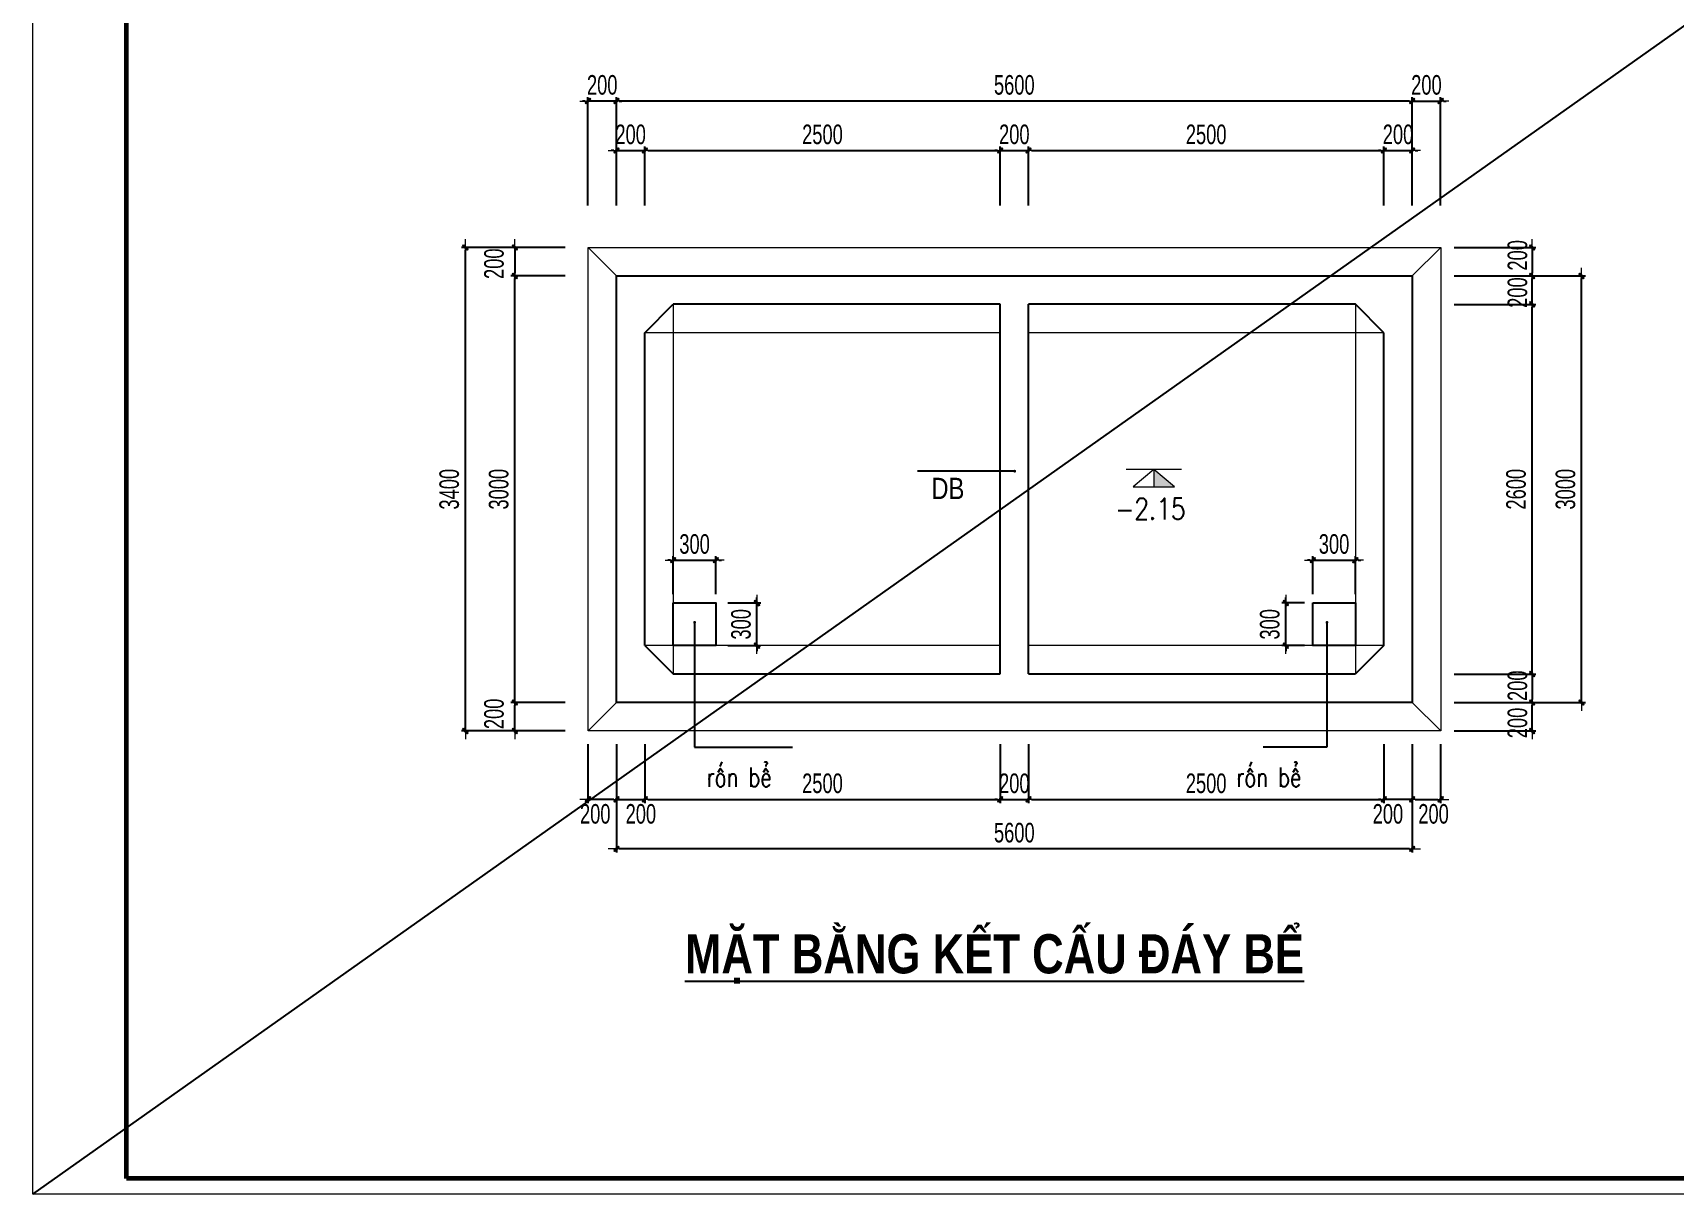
# Model space of a CAD drawing. Header units: millimetres. Extents: x 105214 to 359741, y -482084 to -322745.
# Drawn here: x 244241 to 255791, y -478817 to -470649 of the extents above; entities that cross this region are included whole.
import ezdxf
from ezdxf.enums import TextEntityAlignment as Align

# ---------------------------------------------------------------- set-up
doc = ezdxf.new("R2010")
doc.units = ezdxf.units.MM
doc.header["$LTSCALE"] = 20
doc.header["$MEASUREMENT"] = 0
doc.header["$PDMODE"] = 32
doc.layers.get('Defpoints').update_dxf_attribs({"color": 1})
doc.layers.add('KCS_Plotter', color=11, linetype='Continuous', plot=False)
doc.layers.add('Khungten_LCDI', color=7, linetype='Continuous')
for name, color, linetype, lineweight in [('LC Dim', 8, 'Continuous', 18), ('LC Net manh', 16, 'Continuous', 5), ('LC Net thay', 7, 'Continuous', 25), ('LC Text1', 3, 'Continuous', 20), ('LC Text2', 7, 'Continuous', 25)]:
    doc.layers.add(name, color=color, linetype=linetype, lineweight=lineweight)
doc.styles.add('HOATBIF', font='hoatbif.shx', dxfattribs={"width": 0.7})
doc.styles.add('Khungten', font='VHAVAN.TTF', dxfattribs={"width": 0.9, "height": 5000})
doc.styles.add('LC 1', font='VHAVANB.TTF')
doc.styles.add('LC 3', font='vnsimli.shx', dxfattribs={"width": 0.75})
doc.styles.add('LC3', font='VHARIALB.TTF', dxfattribs={"width": 0.8})
doc.styles.add('T1', font='Vnsimli.shx', dxfattribs={"width": 0.8})
doc.styles.add('T2', font='VHARIAL.TTF', dxfattribs={"width": 0.8})
doc.styles.add('Title', font='VHBLACK.TTF', dxfattribs={"width": 0.8})
doc.dimstyles.new('MONG', dxfattribs={"dimscale": 50, "dimtxt": 2.5, "dimasz": 0.35, "dimexe": 0.5, "dimexo": 0, "dimgap": 0.8, "dimtad": 1, "dimdec": 0, "dimzin": 0, "dimdsep": 46, "dimtxsty": 'HOATBIF', "dimblk1": 'DOT', "dimblk2": 'DOT', "dimsah": 1, "dimcen": -1, "dimdle": 1, "dimclrd": 256, "dimclre": 256, "dimclrt": 4, "dimadec": 3, "dimazin": 2, "dimtfac": 0.333333, "dimtdec": 0, "dimtix": 1, "dimtmove": 2, "dimatfit": 3, "dimldrblk": 'DOT', "dimfxl": 1, "dimtvp": 0.833333, "dimtolj": 1, "dimtzin": 0, "dimarcsym": 0})

# ---------------------------------------------------------------- blocks, each defined once
blk = doc.blocks.new('lcdi fix')
at = {"layer": 'Defpoints', "lineweight": 0}
blk.add_lwpolyline([(-1200, -14850), (-1200, 14850), (40800, 14850), (40800, -14850)], close=True, dxfattribs=at)
at = {"layer": 'Khungten_LCDI', "color": 5, "lineweight": 60}
blk.add_lwpolyline([(0, -14650), (0, 14650), (40600, 14650), (40600, -14650)], close=True, dxfattribs=at)
at = {"color": 7, "style": 'Khungten', "width": 0.8}
for tag, p in [('REVISION', (39499, -10746)), ('NGAYHT', (39546, -11609))]:
    blk.add_attdef(tag, text='', height=200, dxfattribs=at).set_placement(p, align=Align.CENTER)
at = {"layer": 'LC Text1', "style": 'Title', "width": 1.485915}
for tag, p, p2 in [('TENBANVE1', (36913, -8886), (40339, -8886)), ('TENBANVE2', (36913, -9562), (40339, -9562))]:
    blk.add_attdef(tag, text='', height=250, dxfattribs=at).set_placement(p, p2, align=Align.FIT)
at = {"layer": 'LC Text1', "style": 'Title', "width": 0.7}
blk.add_attdef('SOBANVE', text='', height=250, dxfattribs=at).set_placement((39562, -13896), align=Align.CENTER)
blk = doc.blocks.new('TIEUDE1')
at = {"layer": 'LC Text2', "color": 7, "style": 'LC 1'}
blk.add_attdef('TIªU§Ò', text='', height=5, dxfattribs=at).set_placement((0, 0), align=Align.BOTTOM_CENTER)
blk.add_attdef('TL', text='', height=3, dxfattribs=at).set_placement((0, -2), align=Align.TOP_CENTER)
blk = doc.blocks.new('DOT')
at = {"layer": 'LC Dim'}
blk.add_line((-3, 0), (3, 0), dxfattribs=at)
at = {"layer": 'LC Dim', "color": 4}
blk.add_line((-1, -1), (1, 1), dxfattribs=at)
blk.add_lwpolyline([(0.5, 1), (-1, -0.5), (-0.5, -1), (1, 0.5)], close=True, dxfattribs=at)
blk = doc.blocks.new('*D457')
at = {"layer": 'Defpoints', "color": 0, "ltscale": 2, "transparency": 16777216}
for p in [(247633, -475359), (247988, -475359), (247988, -475559)]:
    blk.add_point(p, dxfattribs=at)
at = {"layer": 'LC Dim', "lineweight": -2, "ltscale": 2, "transparency": 16777216}
for p, q in [((247988, -475359), (247605, -475359)), ((247633, -475539), (247633, -475378)), ((247988, -475559), (247605, -475559))]:
    blk.add_line(p, q, dxfattribs=at)
at = {"layer": 'LC Dim', "lineweight": -2, "ltscale": 2, "transparency": 16777216, "xscale": 19.25, "yscale": 19.25, "zscale": 19.25}
for p, rotation in [((247633, -475359), 90), ((247633, -475559), 270)]:
    blk.add_blockref('DOT', p, dxfattribs=dict(at, rotation=rotation))
at = {"layer": 'LC Dim', "color": 4, "ltscale": 2, "transparency": 16777216, "insert": (247487, -475439), "char_height": 137.5, "attachment_point": 5, "rotation": 90, "style": 'HOATBIF'}
blk.add_mtext('\\A1;200', dxfattribs=at)
blk = doc.blocks.new('_Dot')
at = {"color": 0, "linetype": 'ByBlock', "lineweight": -2}
blk.add_line((-0.5, 0), (-1, 0), dxfattribs=at)
at = {"color": 0, "linetype": 'ByBlock', "const_width": 0.5}
blk.add_lwpolyline([(-0.25, 0, 1), (0.25, 0, 1)], format="xyb", close=True, dxfattribs=at)
blk = doc.blocks.new('*D458')
at = {"layer": 'Defpoints', "color": 0, "ltscale": 2, "transparency": 16777216}
for p in [(247988, -472159), (247633, -472359), (247988, -472359)]:
    blk.add_point(p, dxfattribs=at)
at = {"layer": 'LC Dim', "lineweight": -2, "ltscale": 2, "transparency": 16777216}
for p, q in [((247988, -472159), (247605, -472159)), ((247633, -472178), (247633, -472339)), ((247988, -472359), (247605, -472359))]:
    blk.add_line(p, q, dxfattribs=at)
at = {"layer": 'LC Dim', "lineweight": -2, "ltscale": 2, "transparency": 16777216, "xscale": 19.25, "yscale": 19.25, "zscale": 19.25}
for p, rotation in [((247633, -472159), 90), ((247633, -472359), 270)]:
    blk.add_blockref('DOT', p, dxfattribs=dict(at, rotation=rotation))
at = {"layer": 'LC Dim', "color": 4, "ltscale": 2, "transparency": 16777216, "insert": (247487, -472273), "char_height": 137.5, "attachment_point": 5, "rotation": 90, "style": 'HOATBIF'}
blk.add_mtext('\\A1;200', dxfattribs=at)
blk = doc.blocks.new('*D459')
at = {"layer": 'Defpoints', "color": 0, "ltscale": 2, "transparency": 16777216}
for p in [(247285, -472159), (247988, -472159), (247988, -475559)]:
    blk.add_point(p, dxfattribs=at)
at = {"layer": 'LC Dim', "lineweight": -2, "ltscale": 2, "transparency": 16777216}
for p, q in [((247988, -472159), (247258, -472159)), ((247285, -475539), (247285, -472178)), ((247988, -475559), (247258, -475559))]:
    blk.add_line(p, q, dxfattribs=at)
at = {"layer": 'LC Dim', "lineweight": -2, "ltscale": 2, "transparency": 16777216, "xscale": 19.25, "yscale": 19.25, "zscale": 19.25}
for p, rotation in [((247285, -472159), 90), ((247285, -475559), 270)]:
    blk.add_blockref('DOT', p, dxfattribs=dict(at, rotation=rotation))
at = {"layer": 'LC Dim', "color": 4, "ltscale": 2, "transparency": 16777216, "insert": (247172, -473859), "char_height": 137.5, "attachment_point": 5, "rotation": 90, "style": 'HOATBIF'}
blk.add_mtext('\\A1;3400', dxfattribs=at)
blk = doc.blocks.new('*D460')
at = {"layer": 'Defpoints', "color": 0, "ltscale": 2, "transparency": 16777216}
for p in [(254243, -472559), (254792, -472559), (254243, -475159)]:
    blk.add_point(p, dxfattribs=at)
at = {"layer": 'LC Dim', "lineweight": -2, "ltscale": 2, "transparency": 16777216}
for p, q in [((254243, -472559), (254819, -472559)), ((254792, -475139), (254792, -472578)), ((254243, -475159), (254819, -475159))]:
    blk.add_line(p, q, dxfattribs=at)
at = {"layer": 'LC Dim', "lineweight": -2, "ltscale": 2, "transparency": 16777216, "xscale": 19.25, "yscale": 19.25, "zscale": 19.25}
for p, rotation in [((254792, -472559), 90), ((254792, -475159), 270)]:
    blk.add_blockref('DOT', p, dxfattribs=dict(at, rotation=rotation))
at = {"layer": 'LC Dim', "color": 4, "ltscale": 2, "transparency": 16777216, "insert": (254679, -473859), "char_height": 137.5, "attachment_point": 5, "rotation": 90, "style": 'HOATBIF'}
blk.add_mtext('\\A1;2600', dxfattribs=at)
blk = doc.blocks.new('*D461')
at = {"layer": 'Defpoints', "color": 0, "ltscale": 2, "transparency": 16777216}
for p in [(254243, -472359), (255139, -472359), (254243, -475359)]:
    blk.add_point(p, dxfattribs=at)
at = {"layer": 'LC Dim', "lineweight": -2, "ltscale": 2, "transparency": 16777216}
for p, q in [((254243, -472359), (255167, -472359)), ((255139, -475339), (255139, -472378)), ((254243, -475359), (255167, -475359))]:
    blk.add_line(p, q, dxfattribs=at)
at = {"layer": 'LC Dim', "lineweight": -2, "ltscale": 2, "transparency": 16777216, "xscale": 19.25, "yscale": 19.25, "zscale": 19.25}
for p, rotation in [((255139, -472359), 90), ((255139, -475359), 270)]:
    blk.add_blockref('DOT', p, dxfattribs=dict(at, rotation=rotation))
at = {"layer": 'LC Dim', "color": 4, "ltscale": 2, "transparency": 16777216, "insert": (255027, -473859), "char_height": 137.5, "attachment_point": 5, "rotation": 90, "style": 'HOATBIF'}
blk.add_mtext('\\A1;3000', dxfattribs=at)
blk = doc.blocks.new('*D462')
at = {"layer": 'Defpoints', "color": 0, "ltscale": 2, "transparency": 16777216}
for p in [(247633, -472359), (247988, -472359), (247988, -475359)]:
    blk.add_point(p, dxfattribs=at)
at = {"layer": 'LC Dim', "lineweight": -2, "ltscale": 2, "transparency": 16777216}
for p, q in [((247988, -472359), (247605, -472359)), ((247633, -475339), (247633, -472378)), ((247988, -475359), (247605, -475359))]:
    blk.add_line(p, q, dxfattribs=at)
at = {"layer": 'LC Dim', "lineweight": -2, "ltscale": 2, "transparency": 16777216, "xscale": 19.25, "yscale": 19.25, "zscale": 19.25}
for p, rotation in [((247633, -472359), 90), ((247633, -475359), 270)]:
    blk.add_blockref('DOT', p, dxfattribs=dict(at, rotation=rotation))
at = {"layer": 'LC Dim', "color": 4, "ltscale": 2, "transparency": 16777216, "insert": (247520, -473859), "char_height": 137.5, "attachment_point": 5, "rotation": 90, "style": 'HOATBIF'}
blk.add_mtext('\\A1;3000', dxfattribs=at)
blk = doc.blocks.new('*D463')
at = {"layer": 'Defpoints', "color": 0, "ltscale": 2, "transparency": 16777216}
for p in [(248348, -475653), (248548, -475653), (248548, -476040)]:
    blk.add_point(p, dxfattribs=at)
at = {"layer": 'LC Dim', "lineweight": -2, "ltscale": 2, "transparency": 16777216}
for p, q in [((248348, -475653), (248348, -476068)), ((248548, -475653), (248548, -476068)), ((248329, -476040), (248310, -476040)), ((248348, -476040), (248548, -476040)), ((248568, -476040), (248587, -476040))]:
    blk.add_line(p, q, dxfattribs=at)
at = {"layer": 'LC Dim', "lineweight": -2, "ltscale": 2, "transparency": 16777216, "xscale": 19.25, "yscale": 19.25, "zscale": 19.25}
blk.add_blockref('DOT', (248348, -476040), dxfattribs=at)
at = {"layer": 'LC Dim', "lineweight": -2, "ltscale": 2, "transparency": 16777216, "xscale": 19.25, "yscale": 19.25, "zscale": 19.25, "rotation": 180}
blk.add_blockref('DOT', (248548, -476040), dxfattribs=at)
at = {"layer": 'LC Dim', "color": 4, "ltscale": 2, "transparency": 16777216, "insert": (248520, -476143), "char_height": 137.5, "attachment_point": 5, "style": 'HOATBIF'}
blk.add_mtext('\\A1;200', dxfattribs=at)
blk = doc.blocks.new('*D464')
at = {"layer": 'Defpoints', "color": 0, "ltscale": 2, "transparency": 16777216}
for p in [(248148, -475653), (248348, -475653), (248148, -476040)]:
    blk.add_point(p, dxfattribs=at)
at = {"layer": 'LC Dim', "lineweight": -2, "ltscale": 2, "transparency": 16777216}
for p, q in [((248148, -475653), (248148, -476068)), ((248348, -475653), (248348, -476068)), ((248329, -476040), (248168, -476040))]:
    blk.add_line(p, q, dxfattribs=at)
at = {"layer": 'LC Dim', "lineweight": -2, "ltscale": 2, "transparency": 16777216, "xscale": 19.25, "yscale": 19.25, "zscale": 19.25, "rotation": 180}
blk.add_blockref('DOT', (248148, -476040), dxfattribs=at)
at = {"layer": 'LC Dim', "lineweight": -2, "ltscale": 2, "transparency": 16777216, "xscale": 19.25, "yscale": 19.25, "zscale": 19.25}
blk.add_blockref('DOT', (248348, -476040), dxfattribs=at)
at = {"layer": 'LC Dim', "color": 4, "ltscale": 2, "transparency": 16777216, "insert": (248199, -476143), "char_height": 137.5, "attachment_point": 5, "style": 'HOATBIF'}
blk.add_mtext('\\A1;200', dxfattribs=at)
blk = doc.blocks.new('*D465')
at = {"layer": 'Defpoints', "color": 0, "ltscale": 2, "transparency": 16777216}
for p in [(253748, -475653), (253948, -475653), (253748, -476040)]:
    blk.add_point(p, dxfattribs=at)
at = {"layer": 'LC Dim', "lineweight": -2, "ltscale": 2, "transparency": 16777216}
for p, q in [((253748, -475653), (253748, -476068)), ((253948, -475653), (253948, -476068)), ((253729, -476040), (253710, -476040)), ((253948, -476040), (253748, -476040)), ((253968, -476040), (253987, -476040))]:
    blk.add_line(p, q, dxfattribs=at)
at = {"layer": 'LC Dim', "lineweight": -2, "ltscale": 2, "transparency": 16777216, "xscale": 19.25, "yscale": 19.25, "zscale": 19.25}
blk.add_blockref('DOT', (253748, -476040), dxfattribs=at)
at = {"layer": 'LC Dim', "lineweight": -2, "ltscale": 2, "transparency": 16777216, "xscale": 19.25, "yscale": 19.25, "zscale": 19.25, "rotation": 180}
blk.add_blockref('DOT', (253948, -476040), dxfattribs=at)
at = {"layer": 'LC Dim', "color": 4, "ltscale": 2, "transparency": 16777216, "insert": (253777, -476143), "char_height": 137.5, "attachment_point": 5, "style": 'HOATBIF'}
blk.add_mtext('\\A1;200', dxfattribs=at)
blk = doc.blocks.new('*D466')
at = {"layer": 'Defpoints', "color": 0, "ltscale": 2, "transparency": 16777216}
for p in [(253948, -475653), (254148, -475653), (254148, -476040)]:
    blk.add_point(p, dxfattribs=at)
at = {"layer": 'LC Dim', "lineweight": -2, "ltscale": 2, "transparency": 16777216}
for p, q in [((253948, -475653), (253948, -476068)), ((254148, -475653), (254148, -476068)), ((253968, -476040), (254129, -476040))]:
    blk.add_line(p, q, dxfattribs=at)
at = {"layer": 'LC Dim', "lineweight": -2, "ltscale": 2, "transparency": 16777216, "xscale": 19.25, "yscale": 19.25, "zscale": 19.25, "rotation": 180}
blk.add_blockref('DOT', (253948, -476040), dxfattribs=at)
at = {"layer": 'LC Dim', "lineweight": -2, "ltscale": 2, "transparency": 16777216, "xscale": 19.25, "yscale": 19.25, "zscale": 19.25}
blk.add_blockref('DOT', (254148, -476040), dxfattribs=at)
at = {"layer": 'LC Dim', "color": 4, "ltscale": 2, "transparency": 16777216, "insert": (254098, -476143), "char_height": 137.5, "attachment_point": 5, "style": 'HOATBIF'}
blk.add_mtext('\\A1;200', dxfattribs=at)
blk = doc.blocks.new('*D467')
at = {"layer": 'Defpoints', "color": 0, "ltscale": 2, "transparency": 16777216}
for p in [(254243, -475359), (254792, -475359), (254243, -475559)]:
    blk.add_point(p, dxfattribs=at)
at = {"layer": 'LC Dim', "lineweight": -2, "ltscale": 2, "transparency": 16777216}
for p, q in [((254243, -475359), (254819, -475359)), ((254792, -475539), (254792, -475378)), ((254243, -475559), (254819, -475559))]:
    blk.add_line(p, q, dxfattribs=at)
at = {"layer": 'LC Dim', "lineweight": -2, "ltscale": 2, "transparency": 16777216, "xscale": 19.25, "yscale": 19.25, "zscale": 19.25}
for p, rotation in [((254792, -475359), 90), ((254792, -475559), 270)]:
    blk.add_blockref('DOT', p, dxfattribs=dict(at, rotation=rotation))
at = {"layer": 'LC Dim', "color": 4, "ltscale": 2, "transparency": 16777216, "insert": (254689, -475503), "char_height": 137.5, "attachment_point": 5, "rotation": 90, "style": 'HOATBIF'}
blk.add_mtext('\\A1;200', dxfattribs=at)
blk = doc.blocks.new('*D468')
at = {"layer": 'Defpoints', "color": 0, "ltscale": 2, "transparency": 16777216}
for p in [(254243, -475159), (254243, -475359), (254792, -475359)]:
    blk.add_point(p, dxfattribs=at)
at = {"layer": 'LC Dim', "lineweight": -2, "ltscale": 2, "transparency": 16777216}
for p, q in [((254243, -475159), (254819, -475159)), ((254792, -475178), (254792, -475339)), ((254243, -475359), (254819, -475359))]:
    blk.add_line(p, q, dxfattribs=at)
at = {"layer": 'LC Dim', "lineweight": -2, "ltscale": 2, "transparency": 16777216, "xscale": 19.25, "yscale": 19.25, "zscale": 19.25}
for p, rotation in [((254792, -475159), 90), ((254792, -475359), 270)]:
    blk.add_blockref('DOT', p, dxfattribs=dict(at, rotation=rotation))
at = {"layer": 'LC Dim', "color": 4, "ltscale": 2, "transparency": 16777216, "insert": (254689, -475241), "char_height": 137.5, "attachment_point": 5, "rotation": 90, "style": 'HOATBIF'}
blk.add_mtext('\\A1;200', dxfattribs=at)
blk = doc.blocks.new('*D469')
at = {"layer": 'Defpoints', "color": 0, "ltscale": 2, "transparency": 16777216}
for p in [(254243, -472159), (254243, -472359), (254792, -472359)]:
    blk.add_point(p, dxfattribs=at)
at = {"layer": 'LC Dim', "lineweight": -2, "ltscale": 2, "transparency": 16777216}
for p, q in [((254243, -472159), (254819, -472159)), ((254792, -472178), (254792, -472339)), ((254243, -472359), (254819, -472359))]:
    blk.add_line(p, q, dxfattribs=at)
at = {"layer": 'LC Dim', "lineweight": -2, "ltscale": 2, "transparency": 16777216, "xscale": 19.25, "yscale": 19.25, "zscale": 19.25}
for p, rotation in [((254792, -472159), 90), ((254792, -472359), 270)]:
    blk.add_blockref('DOT', p, dxfattribs=dict(at, rotation=rotation))
at = {"layer": 'LC Dim', "color": 4, "ltscale": 2, "transparency": 16777216, "insert": (254689, -472214), "char_height": 137.5, "attachment_point": 5, "rotation": 90, "style": 'HOATBIF'}
blk.add_mtext('\\A1;200', dxfattribs=at)
blk = doc.blocks.new('*D470')
at = {"layer": 'Defpoints', "color": 0, "ltscale": 2, "transparency": 16777216}
for p in [(254243, -472359), (254792, -472359), (254243, -472559)]:
    blk.add_point(p, dxfattribs=at)
at = {"layer": 'LC Dim', "lineweight": -2, "ltscale": 2, "transparency": 16777216}
for p, q in [((254243, -472359), (254819, -472359)), ((254792, -472539), (254792, -472378)), ((254243, -472559), (254819, -472559))]:
    blk.add_line(p, q, dxfattribs=at)
at = {"layer": 'LC Dim', "lineweight": -2, "ltscale": 2, "transparency": 16777216, "xscale": 19.25, "yscale": 19.25, "zscale": 19.25}
for p, rotation in [((254792, -472359), 90), ((254792, -472559), 270)]:
    blk.add_blockref('DOT', p, dxfattribs=dict(at, rotation=rotation))
at = {"layer": 'LC Dim', "color": 4, "ltscale": 2, "transparency": 16777216, "insert": (254689, -472476), "char_height": 137.5, "attachment_point": 5, "rotation": 90, "style": 'HOATBIF'}
blk.add_mtext('\\A1;200', dxfattribs=at)
blk = doc.blocks.new('*D471')
at = {"layer": 'Defpoints', "color": 0, "ltscale": 2, "transparency": 16777216}
for p in [(248348, -475653), (253948, -475653), (248348, -476388)]:
    blk.add_point(p, dxfattribs=at)
at = {"layer": 'LC Dim', "lineweight": -2, "ltscale": 2, "transparency": 16777216}
for p, q in [((248348, -475653), (248348, -476415)), ((253948, -475653), (253948, -476415)), ((253929, -476388), (248368, -476388))]:
    blk.add_line(p, q, dxfattribs=at)
at = {"layer": 'LC Dim', "lineweight": -2, "ltscale": 2, "transparency": 16777216, "xscale": 19.25, "yscale": 19.25, "zscale": 19.25, "rotation": 180}
blk.add_blockref('DOT', (248348, -476388), dxfattribs=at)
at = {"layer": 'LC Dim', "lineweight": -2, "ltscale": 2, "transparency": 16777216, "xscale": 19.25, "yscale": 19.25, "zscale": 19.25}
blk.add_blockref('DOT', (253948, -476388), dxfattribs=at)
at = {"layer": 'LC Dim', "color": 4, "ltscale": 2, "transparency": 16777216, "insert": (251148, -476275), "char_height": 137.5, "attachment_point": 5, "style": 'HOATBIF'}
blk.add_mtext('\\A1;5600', dxfattribs=at)
blk = doc.blocks.new('*D472')
at = {"layer": 'Defpoints', "color": 0, "ltscale": 2, "transparency": 16777216}
for p in [(253548, -474358), (253248, -474596), (253548, -474596)]:
    blk.add_point(p, dxfattribs=at)
at = {"layer": 'LC Dim', "lineweight": -2, "ltscale": 2, "transparency": 16777216}
for p, q in [((253229, -474358), (253210, -474358)), ((253248, -474596), (253248, -474330)), ((253248, -474358), (253548, -474358)), ((253548, -474596), (253548, -474330)), ((253568, -474358), (253587, -474358))]:
    blk.add_line(p, q, dxfattribs=at)
at = {"layer": 'LC Dim', "lineweight": -2, "ltscale": 2, "transparency": 16777216, "xscale": 19.25, "yscale": 19.25, "zscale": 19.25}
blk.add_blockref('DOT', (253248, -474358), dxfattribs=at)
at = {"layer": 'LC Dim', "lineweight": -2, "ltscale": 2, "transparency": 16777216, "xscale": 19.25, "yscale": 19.25, "zscale": 19.25, "rotation": 180}
blk.add_blockref('DOT', (253548, -474358), dxfattribs=at)
at = {"layer": 'LC Dim', "color": 4, "ltscale": 2, "transparency": 16777216, "insert": (253398, -474245), "char_height": 137.5, "attachment_point": 5, "style": 'HOATBIF'}
blk.add_mtext('\\A1;300', dxfattribs=at)
blk = doc.blocks.new('*D473')
at = {"layer": 'Defpoints', "color": 0, "ltscale": 2, "transparency": 16777216}
for p in [(253059, -474659), (253191, -474659), (253191, -474959)]:
    blk.add_point(p, dxfattribs=at)
at = {"layer": 'LC Dim', "lineweight": -2, "ltscale": 2, "transparency": 16777216}
for p, q in [((253191, -474659), (253031, -474659)), ((253059, -474639), (253059, -474620)), ((253059, -474959), (253059, -474659)), ((253191, -474959), (253031, -474959)), ((253059, -474978), (253059, -474997))]:
    blk.add_line(p, q, dxfattribs=at)
at = {"layer": 'LC Dim', "lineweight": -2, "ltscale": 2, "transparency": 16777216, "xscale": 19.25, "yscale": 19.25, "zscale": 19.25}
for p, rotation in [((253059, -474659), 270), ((253059, -474959), 90)]:
    blk.add_blockref('DOT', p, dxfattribs=dict(at, rotation=rotation))
at = {"layer": 'LC Dim', "color": 4, "ltscale": 2, "transparency": 16777216, "insert": (252946, -474809), "char_height": 137.5, "attachment_point": 5, "rotation": 90, "style": 'HOATBIF'}
blk.add_mtext('\\A1;300', dxfattribs=at)
blk = doc.blocks.new('*D474')
at = {"layer": 'Defpoints', "color": 0, "ltscale": 2, "transparency": 16777216}
for p in [(249048, -474358), (248748, -474596), (249048, -474596)]:
    blk.add_point(p, dxfattribs=at)
at = {"layer": 'LC Dim', "lineweight": -2, "ltscale": 2, "transparency": 16777216}
for p, q in [((248729, -474358), (248710, -474358)), ((248748, -474596), (248748, -474330)), ((248748, -474358), (249048, -474358)), ((249048, -474596), (249048, -474330)), ((249068, -474358), (249087, -474358))]:
    blk.add_line(p, q, dxfattribs=at)
at = {"layer": 'LC Dim', "lineweight": -2, "ltscale": 2, "transparency": 16777216, "xscale": 19.25, "yscale": 19.25, "zscale": 19.25}
blk.add_blockref('DOT', (248748, -474358), dxfattribs=at)
at = {"layer": 'LC Dim', "lineweight": -2, "ltscale": 2, "transparency": 16777216, "xscale": 19.25, "yscale": 19.25, "zscale": 19.25, "rotation": 180}
blk.add_blockref('DOT', (249048, -474358), dxfattribs=at)
at = {"layer": 'LC Dim', "color": 4, "ltscale": 2, "transparency": 16777216, "insert": (248898, -474245), "char_height": 137.5, "attachment_point": 5, "style": 'HOATBIF'}
blk.add_mtext('\\A1;300', dxfattribs=at)
blk = doc.blocks.new('*D475')
at = {"layer": 'Defpoints', "color": 0, "ltscale": 2, "transparency": 16777216}
for p in [(248548, -475653), (251048, -475653), (251048, -476040)]:
    blk.add_point(p, dxfattribs=at)
at = {"layer": 'LC Dim', "lineweight": -2, "ltscale": 2, "transparency": 16777216}
for p, q in [((248548, -475653), (248548, -476068)), ((251048, -475653), (251048, -476068)), ((248568, -476040), (251029, -476040))]:
    blk.add_line(p, q, dxfattribs=at)
at = {"layer": 'LC Dim', "lineweight": -2, "ltscale": 2, "transparency": 16777216, "xscale": 19.25, "yscale": 19.25, "zscale": 19.25, "rotation": 180}
blk.add_blockref('DOT', (248548, -476040), dxfattribs=at)
at = {"layer": 'LC Dim', "lineweight": -2, "ltscale": 2, "transparency": 16777216, "xscale": 19.25, "yscale": 19.25, "zscale": 19.25}
blk.add_blockref('DOT', (251048, -476040), dxfattribs=at)
at = {"layer": 'LC Dim', "color": 4, "ltscale": 2, "transparency": 16777216, "insert": (249798, -475928), "char_height": 137.5, "attachment_point": 5, "style": 'HOATBIF'}
blk.add_mtext('\\A1;2500', dxfattribs=at)
blk = doc.blocks.new('*D476')
at = {"layer": 'Defpoints', "color": 0, "ltscale": 2, "transparency": 16777216}
for p in [(251248, -475653), (253748, -475653), (253748, -476040)]:
    blk.add_point(p, dxfattribs=at)
at = {"layer": 'LC Dim', "lineweight": -2, "ltscale": 2, "transparency": 16777216}
for p, q in [((251248, -475653), (251248, -476068)), ((253748, -475653), (253748, -476068)), ((251268, -476040), (253729, -476040))]:
    blk.add_line(p, q, dxfattribs=at)
at = {"layer": 'LC Dim', "lineweight": -2, "ltscale": 2, "transparency": 16777216, "xscale": 19.25, "yscale": 19.25, "zscale": 19.25, "rotation": 180}
blk.add_blockref('DOT', (251248, -476040), dxfattribs=at)
at = {"layer": 'LC Dim', "lineweight": -2, "ltscale": 2, "transparency": 16777216, "xscale": 19.25, "yscale": 19.25, "zscale": 19.25}
blk.add_blockref('DOT', (253748, -476040), dxfattribs=at)
at = {"layer": 'LC Dim', "color": 4, "ltscale": 2, "transparency": 16777216, "insert": (252498, -475928), "char_height": 137.5, "attachment_point": 5, "style": 'HOATBIF'}
blk.add_mtext('\\A1;2500', dxfattribs=at)
blk = doc.blocks.new('*D477')
at = {"layer": 'Defpoints', "color": 0, "ltscale": 2, "transparency": 16777216}
for p in [(251048, -475653), (251248, -475653), (251248, -476040)]:
    blk.add_point(p, dxfattribs=at)
at = {"layer": 'LC Dim', "lineweight": -2, "ltscale": 2, "transparency": 16777216}
for p, q in [((251048, -475653), (251048, -476068)), ((251248, -475653), (251248, -476068)), ((251029, -476040), (251010, -476040)), ((251048, -476040), (251248, -476040)), ((251268, -476040), (251287, -476040))]:
    blk.add_line(p, q, dxfattribs=at)
at = {"layer": 'LC Dim', "lineweight": -2, "ltscale": 2, "transparency": 16777216, "xscale": 19.25, "yscale": 19.25, "zscale": 19.25}
blk.add_blockref('DOT', (251048, -476040), dxfattribs=at)
at = {"layer": 'LC Dim', "lineweight": -2, "ltscale": 2, "transparency": 16777216, "xscale": 19.25, "yscale": 19.25, "zscale": 19.25, "rotation": 180}
blk.add_blockref('DOT', (251248, -476040), dxfattribs=at)
at = {"layer": 'LC Dim', "color": 4, "ltscale": 2, "transparency": 16777216, "insert": (251148, -475928), "char_height": 137.5, "attachment_point": 5, "style": 'HOATBIF'}
blk.add_mtext('\\A1;200', dxfattribs=at)
blk = doc.blocks.new('*D478')
at = {"layer": 'Defpoints', "color": 0, "ltscale": 2, "transparency": 16777216}
for p in [(248348, -471129), (248348, -471864), (253948, -471864)]:
    blk.add_point(p, dxfattribs=at)
at = {"layer": 'LC Dim', "lineweight": -2, "ltscale": 2, "transparency": 16777216}
for p, q in [((248348, -471864), (248348, -471102)), ((253948, -471864), (253948, -471102)), ((253929, -471129), (248368, -471129))]:
    blk.add_line(p, q, dxfattribs=at)
at = {"layer": 'LC Dim', "lineweight": -2, "ltscale": 2, "transparency": 16777216, "xscale": 19.25, "yscale": 19.25, "zscale": 19.25, "rotation": 180}
blk.add_blockref('DOT', (248348, -471129), dxfattribs=at)
at = {"layer": 'LC Dim', "lineweight": -2, "ltscale": 2, "transparency": 16777216, "xscale": 19.25, "yscale": 19.25, "zscale": 19.25}
blk.add_blockref('DOT', (253948, -471129), dxfattribs=at)
at = {"layer": 'LC Dim', "color": 4, "ltscale": 2, "transparency": 16777216, "insert": (251148, -471016), "char_height": 137.5, "attachment_point": 5, "style": 'HOATBIF'}
blk.add_mtext('\\A1;5600', dxfattribs=at)
blk = doc.blocks.new('*D479')
at = {"layer": 'Defpoints', "color": 0, "ltscale": 2, "transparency": 16777216}
for p in [(251048, -471477), (248548, -471864), (251048, -471864)]:
    blk.add_point(p, dxfattribs=at)
at = {"layer": 'LC Dim', "lineweight": -2, "ltscale": 2, "transparency": 16777216}
for p, q in [((248548, -471864), (248548, -471449)), ((251048, -471864), (251048, -471449)), ((248568, -471477), (251029, -471477))]:
    blk.add_line(p, q, dxfattribs=at)
at = {"layer": 'LC Dim', "lineweight": -2, "ltscale": 2, "transparency": 16777216, "xscale": 19.25, "yscale": 19.25, "zscale": 19.25, "rotation": 180}
blk.add_blockref('DOT', (248548, -471477), dxfattribs=at)
at = {"layer": 'LC Dim', "lineweight": -2, "ltscale": 2, "transparency": 16777216, "xscale": 19.25, "yscale": 19.25, "zscale": 19.25}
blk.add_blockref('DOT', (251048, -471477), dxfattribs=at)
at = {"layer": 'LC Dim', "color": 4, "ltscale": 2, "transparency": 16777216, "insert": (249798, -471364), "char_height": 137.5, "attachment_point": 5, "style": 'HOATBIF'}
blk.add_mtext('\\A1;2500', dxfattribs=at)
blk = doc.blocks.new('*D480')
at = {"layer": 'Defpoints', "color": 0, "ltscale": 2, "transparency": 16777216}
for p in [(253748, -471477), (251248, -471864), (253748, -471864)]:
    blk.add_point(p, dxfattribs=at)
at = {"layer": 'LC Dim', "lineweight": -2, "ltscale": 2, "transparency": 16777216}
for p, q in [((251248, -471864), (251248, -471449)), ((253748, -471864), (253748, -471449)), ((251268, -471477), (253729, -471477))]:
    blk.add_line(p, q, dxfattribs=at)
at = {"layer": 'LC Dim', "lineweight": -2, "ltscale": 2, "transparency": 16777216, "xscale": 19.25, "yscale": 19.25, "zscale": 19.25, "rotation": 180}
blk.add_blockref('DOT', (251248, -471477), dxfattribs=at)
at = {"layer": 'LC Dim', "lineweight": -2, "ltscale": 2, "transparency": 16777216, "xscale": 19.25, "yscale": 19.25, "zscale": 19.25}
blk.add_blockref('DOT', (253748, -471477), dxfattribs=at)
at = {"layer": 'LC Dim', "color": 4, "ltscale": 2, "transparency": 16777216, "insert": (252498, -471364), "char_height": 137.5, "attachment_point": 5, "style": 'HOATBIF'}
blk.add_mtext('\\A1;2500', dxfattribs=at)
blk = doc.blocks.new('*D481')
at = {"layer": 'Defpoints', "color": 0, "ltscale": 2, "transparency": 16777216}
for p in [(251248, -471477), (251048, -471864), (251248, -471864)]:
    blk.add_point(p, dxfattribs=at)
at = {"layer": 'LC Dim', "lineweight": -2, "ltscale": 2, "transparency": 16777216}
for p, q in [((251048, -471864), (251048, -471449)), ((251248, -471864), (251248, -471449)), ((251029, -471477), (251010, -471477)), ((251048, -471477), (251248, -471477)), ((251268, -471477), (251287, -471477))]:
    blk.add_line(p, q, dxfattribs=at)
at = {"layer": 'LC Dim', "lineweight": -2, "ltscale": 2, "transparency": 16777216, "xscale": 19.25, "yscale": 19.25, "zscale": 19.25}
blk.add_blockref('DOT', (251048, -471477), dxfattribs=at)
at = {"layer": 'LC Dim', "lineweight": -2, "ltscale": 2, "transparency": 16777216, "xscale": 19.25, "yscale": 19.25, "zscale": 19.25, "rotation": 180}
blk.add_blockref('DOT', (251248, -471477), dxfattribs=at)
at = {"layer": 'LC Dim', "color": 4, "ltscale": 2, "transparency": 16777216, "insert": (251148, -471364), "char_height": 137.5, "attachment_point": 5, "style": 'HOATBIF'}
blk.add_mtext('\\A1;200', dxfattribs=at)
blk = doc.blocks.new('*D482')
at = {"layer": 'Defpoints', "color": 0, "ltscale": 2, "transparency": 16777216}
for p in [(253948, -471477), (253748, -471864), (253948, -471864)]:
    blk.add_point(p, dxfattribs=at)
at = {"layer": 'LC Dim', "lineweight": -2, "ltscale": 2, "transparency": 16777216}
for p, q in [((253748, -471864), (253748, -471449)), ((253948, -471864), (253948, -471449)), ((253729, -471477), (253710, -471477)), ((253748, -471477), (253948, -471477)), ((253968, -471477), (253987, -471477))]:
    blk.add_line(p, q, dxfattribs=at)
at = {"layer": 'LC Dim', "lineweight": -2, "ltscale": 2, "transparency": 16777216, "xscale": 19.25, "yscale": 19.25, "zscale": 19.25}
blk.add_blockref('DOT', (253748, -471477), dxfattribs=at)
at = {"layer": 'LC Dim', "lineweight": -2, "ltscale": 2, "transparency": 16777216, "xscale": 19.25, "yscale": 19.25, "zscale": 19.25, "rotation": 180}
blk.add_blockref('DOT', (253948, -471477), dxfattribs=at)
at = {"layer": 'LC Dim', "color": 4, "ltscale": 2, "transparency": 16777216, "insert": (253848, -471364), "char_height": 137.5, "attachment_point": 5, "style": 'HOATBIF'}
blk.add_mtext('\\A1;200', dxfattribs=at)
blk = doc.blocks.new('*D483')
at = {"layer": 'Defpoints', "color": 0, "ltscale": 2, "transparency": 16777216}
for p in [(248548, -471477), (248348, -471864), (248548, -471864)]:
    blk.add_point(p, dxfattribs=at)
at = {"layer": 'LC Dim', "lineweight": -2, "ltscale": 2, "transparency": 16777216}
for p, q in [((248348, -471864), (248348, -471449)), ((248548, -471864), (248548, -471449)), ((248329, -471477), (248310, -471477)), ((248348, -471477), (248548, -471477)), ((248568, -471477), (248587, -471477))]:
    blk.add_line(p, q, dxfattribs=at)
at = {"layer": 'LC Dim', "lineweight": -2, "ltscale": 2, "transparency": 16777216, "xscale": 19.25, "yscale": 19.25, "zscale": 19.25}
blk.add_blockref('DOT', (248348, -471477), dxfattribs=at)
at = {"layer": 'LC Dim', "lineweight": -2, "ltscale": 2, "transparency": 16777216, "xscale": 19.25, "yscale": 19.25, "zscale": 19.25, "rotation": 180}
blk.add_blockref('DOT', (248548, -471477), dxfattribs=at)
at = {"layer": 'LC Dim', "color": 4, "ltscale": 2, "transparency": 16777216, "insert": (248448, -471364), "char_height": 137.5, "attachment_point": 5, "style": 'HOATBIF'}
blk.add_mtext('\\A1;200', dxfattribs=at)
blk = doc.blocks.new('*D484')
at = {"layer": 'Defpoints', "color": 0, "ltscale": 2, "transparency": 16777216}
for p in [(254148, -471129), (253948, -471864), (254148, -471864)]:
    blk.add_point(p, dxfattribs=at)
at = {"layer": 'LC Dim', "lineweight": -2, "ltscale": 2, "transparency": 16777216}
for p, q in [((253948, -471864), (253948, -471102)), ((254148, -471864), (254148, -471102)), ((253929, -471129), (253910, -471129)), ((253948, -471129), (254148, -471129)), ((254168, -471129), (254187, -471129))]:
    blk.add_line(p, q, dxfattribs=at)
at = {"layer": 'LC Dim', "lineweight": -2, "ltscale": 2, "transparency": 16777216, "xscale": 19.25, "yscale": 19.25, "zscale": 19.25}
blk.add_blockref('DOT', (253948, -471129), dxfattribs=at)
at = {"layer": 'LC Dim', "lineweight": -2, "ltscale": 2, "transparency": 16777216, "xscale": 19.25, "yscale": 19.25, "zscale": 19.25, "rotation": 180}
blk.add_blockref('DOT', (254148, -471129), dxfattribs=at)
at = {"layer": 'LC Dim', "color": 4, "ltscale": 2, "transparency": 16777216, "insert": (254048, -471016), "char_height": 137.5, "attachment_point": 5, "style": 'HOATBIF'}
blk.add_mtext('\\A1;200', dxfattribs=at)
blk = doc.blocks.new('*D485')
at = {"layer": 'Defpoints', "color": 0, "ltscale": 2, "transparency": 16777216}
for p in [(248148, -471129), (248148, -471864), (248348, -471864)]:
    blk.add_point(p, dxfattribs=at)
at = {"layer": 'LC Dim', "lineweight": -2, "ltscale": 2, "transparency": 16777216}
for p, q in [((248148, -471864), (248148, -471102)), ((248348, -471864), (248348, -471102)), ((248129, -471129), (248110, -471129)), ((248348, -471129), (248148, -471129)), ((248368, -471129), (248387, -471129))]:
    blk.add_line(p, q, dxfattribs=at)
at = {"layer": 'LC Dim', "lineweight": -2, "ltscale": 2, "transparency": 16777216, "xscale": 19.25, "yscale": 19.25, "zscale": 19.25}
blk.add_blockref('DOT', (248148, -471129), dxfattribs=at)
at = {"layer": 'LC Dim', "lineweight": -2, "ltscale": 2, "transparency": 16777216, "xscale": 19.25, "yscale": 19.25, "zscale": 19.25, "rotation": 180}
blk.add_blockref('DOT', (248348, -471129), dxfattribs=at)
at = {"layer": 'LC Dim', "color": 4, "ltscale": 2, "transparency": 16777216, "insert": (248248, -471016), "char_height": 137.5, "attachment_point": 5, "style": 'HOATBIF'}
blk.add_mtext('\\A1;200', dxfattribs=at)
blk = doc.blocks.new('*D486')
at = {"layer": 'Defpoints', "color": 0, "ltscale": 2, "transparency": 16777216}
for p in [(249131, -474659), (249337, -474659), (249131, -474959)]:
    blk.add_point(p, dxfattribs=at)
at = {"layer": 'LC Dim', "lineweight": -2, "ltscale": 2, "transparency": 16777216}
for p, q in [((249131, -474659), (249365, -474659)), ((249337, -474639), (249337, -474620)), ((249337, -474959), (249337, -474659)), ((249131, -474959), (249365, -474959)), ((249337, -474978), (249337, -474997))]:
    blk.add_line(p, q, dxfattribs=at)
at = {"layer": 'LC Dim', "lineweight": -2, "ltscale": 2, "transparency": 16777216, "xscale": 19.25, "yscale": 19.25, "zscale": 19.25}
for p, rotation in [((249337, -474659), 270), ((249337, -474959), 90)]:
    blk.add_blockref('DOT', p, dxfattribs=dict(at, rotation=rotation))
at = {"layer": 'LC Dim', "color": 4, "ltscale": 2, "transparency": 16777216, "insert": (249225, -474809), "char_height": 137.5, "attachment_point": 5, "rotation": 90, "style": 'HOATBIF'}
blk.add_mtext('\\A1;300', dxfattribs=at)
blk = doc.blocks.new('Caodo1')
at = {"layer": 'LC Text1'}
blk.add_hatch(color=256, dxfattribs=at).paths.add_polyline_path([(0, 200), (0, 0), (243, 200)])
for p, q in [((0, 0), (0, 200)), ((324, 0), (-324, 0))]:
    blk.add_line(p, q, dxfattribs=at)
blk.add_lwpolyline([(-243, 200), (243, 200), (0, 0), (0, 0)], close=True, dxfattribs=at)
at = {"layer": 'LC Text1', "style": 'T1', "width": 0.8}
blk.add_attdef('%%P0,00', text='', height=250, dxfattribs=at).set_placement((-39, 460), align=Align.MIDDLE_CENTER)

msp = doc.modelspace()

# ---------------------------------------------------------------- linework, layer by layer
at = {"layer": 'KCS_Plotter', "ltscale": 2}
msp.add_line((244241.3, -478816.8), (267341.3, -462481.8), dxfattribs=at)
at = {"layer": 'LC Net manh'}
for p, q in [((248348.4, -472358.5), (248148.4, -472158.5)), ((253948.4, -472358.5), (254148.4, -472158.5)), ((248748.4, -472558.5), (248748.4, -475158.5)), ((253548.4, -472558.5), (253548.4, -475158.5)), ((248348.4, -475358.5), (248148.4, -475558.5)), ((253948.4, -475358.5), (254148.4, -475558.5))]:
    msp.add_line(p, q, dxfattribs=at)
at = {"layer": 'LC Net manh', "ltscale": 2}
for p, q in [((251048.4, -472758.5), (248548.4, -472758.5)), ((253748.4, -472758.5), (251248.4, -472758.5)), ((251048.4, -474958.5), (248548.4, -474958.5)), ((253748.4, -474958.5), (251248.4, -474958.5))]:
    msp.add_line(p, q, dxfattribs=at)
at = {"layer": 'LC Net manh'}
msp.add_lwpolyline([(248148.4, -475558.5), (248148.4, -472158.5), (254148.4, -472158.5), (254148.4, -475558.5)], close=True, dxfattribs=at)
at = {"layer": 'LC Net thay'}
for p, q in [((248548.4, -472758.5), (248748.4, -472558.5)), ((251048.4, -472558.5), (248748.4, -472558.5)), ((251048.4, -475158.5), (251048.4, -472558.5)), ((253548.4, -472558.5), (251248.4, -472558.5)), ((251248.4, -475158.5), (251248.4, -472558.5)), ((253748.4, -472758.5), (253548.4, -472558.5)), ((248548.4, -474958.5), (248748.4, -475158.5)), ((253748.4, -474958.5), (253548.4, -475158.5)), ((248748.4, -475158.5), (251048.4, -475158.5)), ((251248.4, -475158.5), (253548.4, -475158.5))]:
    msp.add_line(p, q, dxfattribs=at)
for points in [[(248348.4, -475358.5), (248348.4, -472358.5), (253948.4, -472358.5), (253948.4, -475358.5)], [(248748.4, -474658.5), (249048.4, -474658.5), (249048.4, -474958.5), (248748.4, -474958.5)], [(253248.4, -474658.5), (253548.4, -474658.5), (253548.4, -474958.5), (253248.4, -474958.5)]]:
    msp.add_lwpolyline(points, close=True, dxfattribs=at)
for points in [[(248548.4, -474958.5), (248548.4, -472758.5)], [(253748.4, -474958.5), (253748.4, -472758.5)]]:
    msp.add_lwpolyline(points, dxfattribs=at)

# ---------------------------------------------------------------- block references
at = {"layer": 'LC Net thay', "xscale": 0.55, "yscale": 0.55, "zscale": 0.55}
msp.add_blockref('lcdi fix', (244901.3, -470649.3), dxfattribs=at)
at = {"layer": 'LC Text1'}
ref = msp.add_blockref('Caodo1', (252129.4, -473721.3), dxfattribs=dict(at, xscale=-0.6, yscale=0.6, zscale=0.6, rotation=180))
ref.add_attrib('%%P0,00', '-2.15', dxfattribs={"layer": 'LC Text2', "color": 4, "height": 150, "style": 'T1', "width": 0.8}).set_placement((252106, -473997), align=Align.MIDDLE_CENTER)
at = {"layer": 'LC Text2'}
ref = msp.add_blockref('TIEUDE1', (251008.6, -477346.6), dxfattribs=dict(at, xscale=55.88, yscale=55.88, zscale=55.88))
ref.add_attrib('TIªU§Ò', '%%UmÆt b»ng kÕt cÊu ®¸y BÓ', dxfattribs={"color": 7, "height": 275.176, "style": 'LC3', "width": 0.8}).set_placement((251008.6, -477346.6), align=Align.BOTTOM_CENTER)

# ---------------------------------------------------------------- texts
at = {"layer": 'LC Text2', "style": 'T2', "width": 0.8}
msp.add_text('DB', height=150, dxfattribs=at).set_placement((250564, -473928.5))
at = {"layer": 'LC Text2', "linetype": 'ByBlock', "style": 'LC 3', "width": 0.75}
for p in [(248981.9, -475952.5), (252709.3, -475952.5)]:
    msp.add_text('rèn bÓ', height=137, dxfattribs=at).set_placement(p)

# ---------------------------------------------------------------- dimensions: what is measured, and where the dimension line sits
at = {"layer": 'LC Dim', "ltscale": 2}
for base, p1, p2, picture, middle in [((248148.4, -471129), (248348.4, -471864.1), (248148.4, -471864.1), '*D485', (248248.4, -471016.3)), ((248348.4, -471129), (253948.4, -471864.1), (248348.4, -471864.1), '*D478', (251148.4, -471016.3)), ((254148.4, -471129), (253948.4, -471864.1), (254148.4, -471864.1), '*D484', (254048.4, -471016.3)), ((248548.4, -471476.5), (248348.4, -471864.1), (248548.4, -471864.1), '*D483', (248448.4, -471363.8)), ((251048.4, -471476.5), (248548.4, -471864.1), (251048.4, -471864.1), '*D479', (249798.4, -471363.8)), ((251248.4, -471476.5), (251048.4, -471864.1), (251248.4, -471864.1), '*D481', (251148.4, -471363.8)), ((253748.4, -471476.5), (251248.4, -471864.1), (253748.4, -471864.1), '*D480', (252498.4, -471363.8)), ((253948.4, -471476.5), (253748.4, -471864.1), (253948.4, -471864.1), '*D482', (253848.4, -471363.8)), ((249048.4, -474357.9), (248748.4, -474595.9), (249048.4, -474595.9), '*D474', (248898.4, -474245.1)), ((253548.4, -474357.9), (253248.4, -474595.9), (253548.4, -474595.9), '*D472', (253398.4, -474245.1)), ((248348.4, -476388), (253948.4, -475652.9), (248348.4, -475652.9), '*D471', (251148.4, -476275.2)), ((251048.4, -476040.5), (248548.4, -475652.9), (251048.4, -475652.9), '*D475', (249798.4, -475927.7)), ((251248.4, -476040.5), (251048.4, -475652.9), (251248.4, -475652.9), '*D477', (251148.4, -475927.7)), ((253748.4, -476040.5), (251248.4, -475652.9), (253748.4, -475652.9), '*D476', (252498.4, -475927.7))]:
    dim = msp.add_linear_dim(base=base, p1=p1, p2=p2, dimstyle='MONG', override={"dimscale": 55}, dxfattribs=at)
    dim.commit()
    dim.dimension.update_dxf_attribs({"geometry": picture, "text_midpoint": middle})
for base, p1, p2, angle, picture, middle in [((247285, -472158.5), (247988.1, -475558.5), (247988.1, -472158.5), 270, '*D459', (247172.3, -473858.5)), ((247632.5, -472358.5), (247988.1, -475358.5), (247988.1, -472358.5), 270, '*D462', (247519.8, -473858.5)), ((255139.4, -472358.5), (254242.8, -475358.5), (254242.8, -472358.5), 270, '*D461', (255026.6, -473858.5)), ((254791.9, -472558.5), (254242.8, -475158.5), (254242.8, -472558.5), 270, '*D460', (254679.1, -473858.5)), ((249337.4, -474658.5), (249131.1, -474958.5), (249131.1, -474658.5), 90, '*D486', (249224.7, -474808.5)), ((253058.6, -474658.5), (253191, -474958.5), (253191, -474658.5), 90, '*D473', (252945.8, -474808.5))]:
    dim = msp.add_linear_dim(base=base, p1=p1, p2=p2, angle=angle, dimstyle='MONG', override={"dimscale": 55}, dxfattribs=at)
    dim.commit()
    dim.dimension.update_dxf_attribs({"geometry": picture, "text_midpoint": middle})
for base, p1, p2, angle, picture, middle in [((247632.5, -472358.5), (247988.1, -472158.5), (247988.1, -472358.5), 90, '*D458', (247487, -472273.4)), ((254791.9, -472358.5), (254242.8, -472158.5), (254242.8, -472358.5), 90, '*D469', (254689.4, -472213.9)), ((254791.9, -472358.5), (254242.8, -472558.5), (254242.8, -472358.5), 270, '*D470', (254689.4, -472476)), ((254791.9, -475358.5), (254242.8, -475158.5), (254242.8, -475358.5), 90, '*D468', (254689.4, -475241)), ((247632.5, -475358.5), (247988.1, -475558.5), (247988.1, -475358.5), 270, '*D457', (247487, -475438.7)), ((254791.9, -475358.5), (254242.8, -475558.5), (254242.8, -475358.5), 270, '*D467', (254689.4, -475503.1)), ((248148.4, -476040.5), (248348.4, -475652.9), (248148.4, -475652.9), 180, '*D464', (248199, -476143)), ((253748.4, -476040.5), (253948.4, -475652.9), (253748.4, -475652.9), 180, '*D465', (253776.6, -476143))]:
    dim = msp.add_linear_dim(base=base, p1=p1, p2=p2, angle=angle, dimstyle='MONG', override={"dimscale": 55}, dxfattribs=at)
    dim.commit()
    dim.dimension.update_dxf_attribs({"geometry": picture, "text_midpoint": middle, "dimtype": 160})
for base, p1, p2, picture, middle in [((248548.4, -476040.5), (248348.4, -475652.9), (248548.4, -475652.9), '*D463', (248520.2, -476143)), ((254148.4, -476040.5), (253948.4, -475652.9), (254148.4, -475652.9), '*D466', (254097.9, -476143))]:
    dim = msp.add_linear_dim(base=base, p1=p1, p2=p2, dimstyle='MONG', override={"dimscale": 55}, dxfattribs=at)
    dim.commit()
    dim.dimension.update_dxf_attribs({"geometry": picture, "text_midpoint": middle, "dimtype": 160})

# ---------------------------------------------------------------- leaders
for points in [[(251151.1, -473732.1), (250466.3, -473732.1)], [(248898, -474795.3), (248898, -475672), (249586.1, -475672)], [(253347.8, -474795.3), (253347.8, -475672), (252899.2, -475672)]]:
    msp.add_leader(points, dimstyle='MONG', override={"dimscale": 55.6}, dxfattribs=at)

doc.saveas('drawing.dxf')
